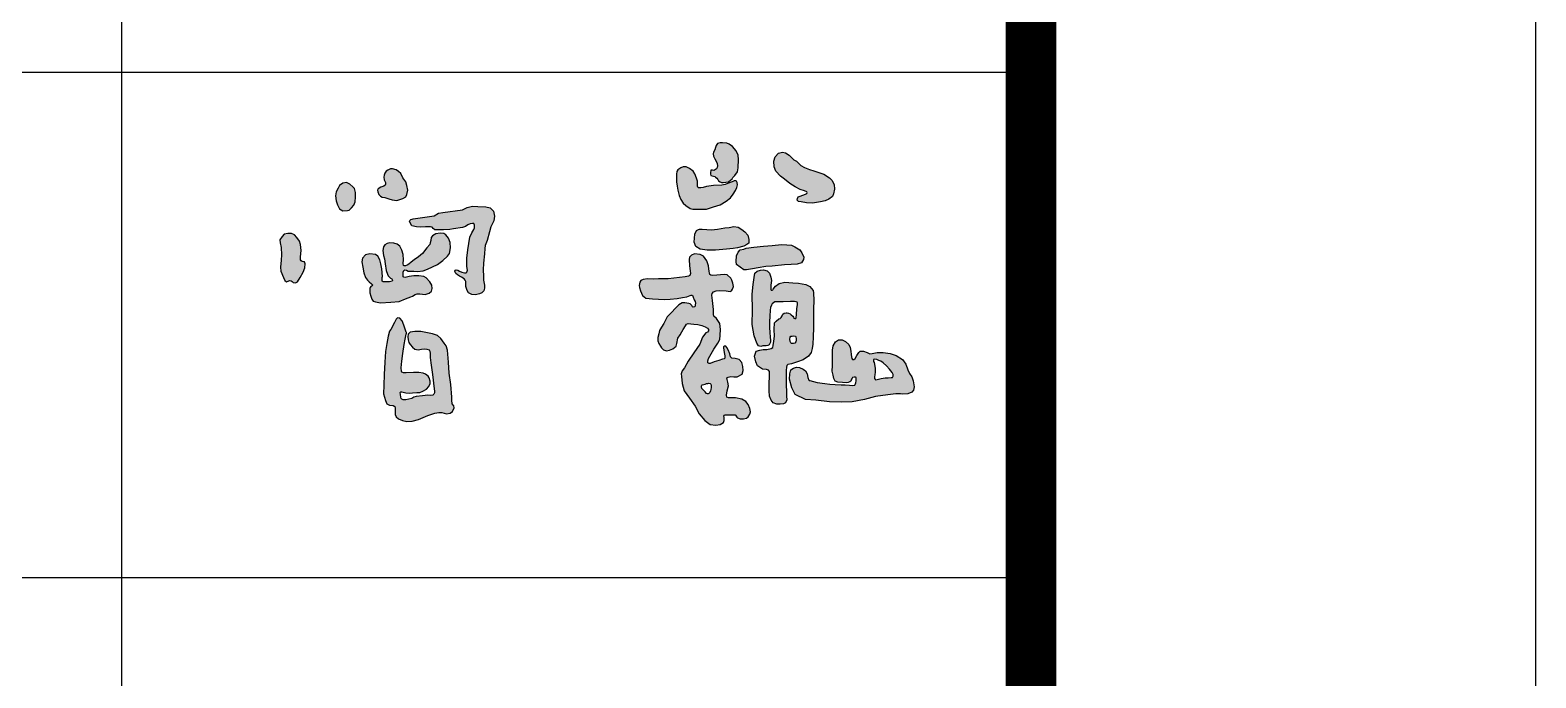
# Model space of a CAD drawing. Extents: x -409572 to -157272, y 600795 to 878326.
# Drawn here: x -338254 to -335272, y 855391 to 856673 of the extents above; entities that cross this region are included whole.
import ezdxf

# ---------------------------------------------------------------- set-up
doc = ezdxf.new("R2010")
doc.units = 0
doc.header["$LTSCALE"] = 1000
doc.header["$MEASUREMENT"] = 0
doc.layers.get('0').update_dxf_attribs({"linetype": 'CONTINUOUS'})
doc.layers.add('PUB_TITLE', color=4, linetype='CONTINUOUS')
doc.layers.add('TWT_TITLE', color=7, linetype='CONTINUOUS')

msp = doc.modelspace()

# ---------------------------------------------------------------- hatches: boundary and pattern name
h = msp.add_hatch(color=7)
h.paths.add_polyline_path([(-336666.3, 856376), (-336671, 856380.6), (-336682.3, 856388), (-336692.2, 856391.1), (-336702.2, 856394.5), (-336710.4, 856397.1), (-336720.6, 856401.2), (-336727.4, 856405), (-336736.3, 856413.5), (-336741.3, 856416), (-336745, 856419.7), (-336751, 856425.4), (-336757.9, 856430), (-336763.9, 856431.5), (-336771.6, 856429.1), (-336778.3, 856422.1), (-336781, 856413.7), (-336780.5, 856402.3), (-336777.1, 856393.4), (-336767.8, 856383.7), (-336760.2, 856378), (-336749.4, 856369.2), (-336739, 856362.7), (-336729.2, 856357.2), (-336720.1, 856354.5), (-336715.8, 856353), (-336715.3, 856351.6), (-336715.7, 856349.5), (-336718.2, 856347.9), (-336723.9, 856346.1), (-336729.1, 856344.2), (-336732.7, 856342.9), (-336734.6, 856339.8), (-336734.7, 856336.3), (-336732.4, 856333.8), (-336726.9, 856333), (-336716.2, 856331.3), (-336704.6, 856330.4), (-336689, 856332.8), (-336679.2, 856335.2), (-336672.1, 856338.2), (-336665.2, 856343.7), (-336662.8, 856349), (-336661.2, 856358.2), (-336661.9, 856367.3)])
h.paths.add_polyline_path([(-336862, 856348), (-336856.9, 856355.6), (-336854.1, 856361.5), (-336853.4, 856366.4), (-336853.6, 856371.5), (-336854.8, 856373.6), (-336856.6, 856374.6), (-336859.7, 856374.7), (-336863.6, 856372.9), (-336870.6, 856369.7), (-336877.7, 856367.5), (-336884.3, 856366), (-336900.8, 856365.5), (-336914.8, 856363.3), (-336921.4, 856361.2), (-336925.4, 856360.6), (-336930.6, 856360.4), (-336931.7, 856361.9), (-336932, 856364.1), (-336932.1, 856366.2), (-336932, 856373.6), (-336934.2, 856379.7), (-336937.8, 856388.3), (-336941.1, 856393.9), (-336948.4, 856398.9), (-336954.9, 856402.2), (-336960.9, 856402.2), (-336965.2, 856400.5), (-336971.2, 856396.6), (-336973.4, 856392.9), (-336973.8, 856387.5), (-336973.6, 856372.5), (-336972.6, 856364.2), (-336971.2, 856355.8), (-336968.8, 856345.5), (-336965.5, 856337.5), (-336960.9, 856330.1), (-336955.4, 856325.9), (-336946.7, 856319.9), (-336941.6, 856318.6), (-336931.6, 856318.6), (-336924.5, 856318.2), (-336914.3, 856318.7), (-336900.5, 856322.8), (-336887.3, 856327.2), (-336875.5, 856334.4), (-336866.7, 856340.8)])
h.paths.add_polyline_path([(-336851.8, 856400.1), (-336851.3, 856416.7), (-336852.1, 856425.4), (-336855.9, 856434), (-336863.1, 856442.7), (-336869.8, 856446.9), (-336874.2, 856448.8), (-336882.7, 856450), (-336887.7, 856449.8), (-336892.7, 856448.2), (-336895.3, 856444.8), (-336896.6, 856440.3), (-336898.2, 856436), (-336900.6, 856431.5), (-336901.3, 856427.9), (-336900.5, 856423.3), (-336898.1, 856418), (-336895.2, 856413.5), (-336893.2, 856409.1), (-336892.8, 856404.4), (-336893.6, 856400.7), (-336894.8, 856398.3), (-336898.4, 856395.4), (-336900.1, 856395.3), (-336902.9, 856395.8), (-336905.9, 856395.6), (-336906.2, 856394.1), (-336906.8, 856391.5), (-336906.6, 856387.7), (-336905.6, 856385.3), (-336903.2, 856384.5), (-336900.5, 856383.7), (-336898.3, 856383.1), (-336896.5, 856381.8), (-336894.3, 856379.8), (-336892.1, 856377.1), (-336890.5, 856374.8), (-336887.2, 856372.7), (-336884.6, 856371.2), (-336881.3, 856371.2), (-336876, 856371.6), (-336870.7, 856372.7), (-336866.9, 856375.7), (-336863.9, 856378.7), (-336862.4, 856381.1), (-336858.2, 856384.8), (-336853.3, 856392.6)])
h.paths.add_polyline_path([(-336725.4, 856232.4), (-336729.7, 856237.8), (-336739.5, 856243.8), (-336746, 856247.1), (-336755.5, 856248.2), (-336766.1, 856248.7), (-336784.3, 856246.8), (-336801.3, 856245), (-336820.6, 856243.6), (-336835.8, 856241), (-336840.7, 856239.6), (-336847.7, 856238), (-336851.7, 856233.4), (-336854.9, 856225.9), (-336856, 856214.9), (-336855, 856209.2), (-336847.7, 856203.4), (-336840.3, 856198.7), (-336835, 856198.3), (-336823.3, 856200.4), (-336812, 856202.3), (-336797.2, 856204.9), (-336784.4, 856206), (-336760.2, 856208.3), (-336746.5, 856209.2), (-336734.9, 856209.9), (-336726.5, 856212.6), (-336722.3, 856218.8), (-336721.9, 856223.7)])
h.paths.add_polyline_path([(-336832.6, 856266.9), (-336838.6, 856273.9), (-336844.7, 856278), (-336852, 856282.9), (-336860.2, 856284), (-336869.3, 856282.1), (-336878, 856281.4), (-336893, 856278.8), (-336904.3, 856277.5), (-336923, 856278.9), (-336928.6, 856278.8), (-336930.4, 856278.3), (-336934.3, 856276.5), (-336937.6, 856269.3), (-336938.4, 856260.8), (-336939.2, 856253), (-336935.6, 856244.5), (-336926.8, 856239.1), (-336913.4, 856237.1), (-336896.6, 856237.3), (-336874.9, 856239.1), (-336861.5, 856240.9), (-336853.3, 856241.7), (-336840.4, 856245.3), (-336834.9, 856248.4), (-336830.6, 856251.5), (-336830.8, 856258.2)])
h.paths.add_polyline_path([(-336903.4, 856151.3), (-336900.5, 856154.8), (-336895.4, 856156.7), (-336888.5, 856157.3), (-336875.7, 856156.7), (-336867.9, 856155.4), (-336865.3, 856157.2), (-336862.9, 856160.4), (-336861.3, 856165.4), (-336862.1, 856171.9), (-336864, 856177.9), (-336866.6, 856181.8), (-336873.8, 856188.7), (-336878.2, 856189.3), (-336886.7, 856188.6), (-336893.9, 856188.1), (-336902.8, 856187.3), (-336905.8, 856187.7), (-336908.2, 856189.5), (-336908.7, 856192.5), (-336908.9, 856195), (-336910.8, 856206.2), (-336914, 856216.5), (-336920.4, 856225.2), (-336927.3, 856229.1), (-336938.1, 856230), (-336944, 856227.5), (-336947.9, 856223.4), (-336948.9, 856218.6), (-336948.2, 856206.2), (-336946.6, 856196.4), (-336946.4, 856191.2), (-336947.5, 856187.5), (-336950.2, 856185.7), (-336957, 856184.7), (-336968.1, 856183.3), (-336990.3, 856180.8), (-337009.7, 856180.4), (-337019.2, 856180.1), (-337031.6, 856180.4), (-337039.6, 856179.2), (-337044.4, 856177.1), (-337046.2, 856173.7), (-337047.8, 856167.7), (-337047.3, 856163.2), (-337045.2, 856156.6), (-337041, 856147.9), (-337034.9, 856142.6), (-337021.7, 856140.8), (-336997.7, 856139.8), (-336986.7, 856140.2), (-336972.9, 856141.4), (-336961.7, 856143.9), (-336953.7, 856144.9), (-336947, 856147.6), (-336944.9, 856148.5), (-336943.3, 856148.5), (-336941.6, 856147.2), (-336940.7, 856144.1), (-336938.8, 856139.1), (-336937, 856136), (-336936.3, 856132.7), (-336936.6, 856129.4), (-336936.9, 856126.5), (-336938.1, 856125.1), (-336940.8, 856124.6), (-336942, 856125.2), (-336943.7, 856127.6), (-336946.6, 856130.9), (-336949.8, 856132.1), (-336957.4, 856132.8), (-336962.6, 856133.2), (-336969.3, 856129.2), (-336976.4, 856121.6), (-336983, 856114.4), (-336992.6, 856105.1), (-336999.2, 856092), (-337003.9, 856085.3), (-337007.4, 856078.3), (-337009.2, 856071.8), (-337010.9, 856064.6), (-337010.6, 856058.2), (-337009.2, 856052.4), (-337005.9, 856047.2), (-337003.5, 856044.2), (-336999.4, 856040.4), (-336993.6, 856038.3), (-336987.8, 856039.4), (-336981.3, 856042.2), (-336974.7, 856047.1), (-336973.5, 856052.4), (-336971.5, 856063.2), (-336966.8, 856069.5), (-336963.1, 856075.5), (-336960.7, 856080.6), (-336956.4, 856087.6), (-336954.2, 856090.8), (-336950.7, 856092), (-336945.3, 856091.6), (-336939.6, 856090.7), (-336931.4, 856090.3), (-336923.8, 856088.5), (-336917.2, 856085.9), (-336912.2, 856083.1), (-336910.4, 856080.5), (-336910.2, 856077.5), (-336912.3, 856075), (-336916.1, 856073.7), (-336922.4, 856065.1), (-336927.9, 856051.1), (-336939.7, 856034.3), (-336950.8, 856017.4), (-336957.9, 856004.7), (-336962.6, 855998.3), (-336964.6, 855992.9), (-336964.1, 855987.1), (-336962.8, 855973.7), (-336958.7, 855959), (-336948.4, 855944.4), (-336937, 855928.5), (-336929.2, 855913.2), (-336917.9, 855900.4), (-336906.9, 855892.3), (-336896.1, 855890.8), (-336887.2, 855892.6), (-336880.5, 855896.5), (-336879.6, 855900.5), (-336879.6, 855906.2), (-336880, 855908.6), (-336879, 855910.8), (-336877.2, 855911.2), (-336874.2, 855911.4), (-336867.9, 855911.8), (-336863, 855911.8), (-336857.9, 855911.4), (-336856.8, 855910.6), (-336856, 855908.9), (-336854.5, 855906.6), (-336852.8, 855905.3), (-336848, 855903.8), (-336840.9, 855903.8), (-336835.4, 855904.8), (-336832.2, 855907.4), (-336828.9, 855912.7), (-336827.6, 855917.6), (-336828.8, 855924.3), (-336831.8, 855932.1), (-336836.3, 855938), (-336844.7, 855942.7), (-336857.3, 855945.1), (-336871, 855945.3), (-336874, 855946.7), (-336874.9, 855950.1), (-336873.5, 855959.2), (-336870.9, 855968.8), (-336872.3, 855976.4), (-336873.7, 855981.7), (-336874, 855984.9), (-336871.9, 855986.3), (-336866.6, 855987.1), (-336860.3, 855986.8), (-336853.9, 855986.7), (-336843.8, 855991.8), (-336842, 855999.3), (-336842.3, 856006.9), (-336844.6, 856015.2), (-336849.8, 856020.9), (-336857.6, 856023), (-336864.6, 856023.7), (-336866.7, 856026), (-336868.2, 856032.4), (-336871.7, 856039.9), (-336873.9, 856045), (-336875.9, 856047.5), (-336879, 856047.5), (-336880.6, 856046.3), (-336880.8, 856044.2), (-336879.3, 856034.6), (-336878.1, 856028.3), (-336878.1, 856023.9), (-336879.6, 856022), (-336882.7, 856021.4), (-336890.2, 856019.1), (-336899.5, 856016.3), (-336907, 856013.2), (-336909.4, 856012.9), (-336911.6, 856014.1), (-336912, 856018.3), (-336910.4, 856023), (-336900.1, 856041.4), (-336892, 856053.1), (-336887.8, 856060.7), (-336887.1, 856069), (-336886.9, 856080.5), (-336888.2, 856092.4), (-336894.8, 856102.4), (-336900.2, 856106.6), (-336900.9, 856109.1), (-336900.6, 856120), (-336902.6, 856137.7), (-336903.7, 856148.1)])
h.paths.add_polyline_path([(-336916.8, 855957), (-336914.3, 855953.8), (-336912.5, 855952.9), (-336911, 855952.9), (-336909.7, 855953.6), (-336907.8, 855955.6), (-336906.6, 855958.8), (-336906, 855961.9), (-336905.4, 855965.6), (-336905.5, 855969.3), (-336906, 855972), (-336907.3, 855973.3), (-336909.9, 855973.9), (-336912.1, 855973.7), (-336914.4, 855973.2), (-336916.9, 855972.2), (-336922.1, 855970.8), (-336922.8, 855970.6), (-336923.6, 855970.3), (-336924.2, 855969.2), (-336924.5, 855967.1), (-336923.5, 855963.5), (-336921.9, 855961.9)], flags=16)
h.paths.add_polyline_path([(-336702.9, 856103.1), (-336702.7, 856121.3), (-336701.9, 856137.6), (-336702.7, 856153), (-336703.5, 856157.5), (-336710.1, 856165.2), (-336717.5, 856169.4), (-336732.3, 856172.2), (-336743.4, 856172.8), (-336759.6, 856173.7), (-336770.4, 856171.6), (-336777.8, 856166.4), (-336782.6, 856160.1), (-336783.3, 856158.8), (-336784.3, 856158.5), (-336786.4, 856158.4), (-336787.3, 856159.5), (-336787.3, 856162.4), (-336786.8, 856168), (-336785.7, 856177.6), (-336787.2, 856183.9), (-336789.9, 856192.1), (-336794.3, 856196.6), (-336801.4, 856198.2), (-336807.7, 856198.1), (-336814, 856196.1), (-336819, 856191.6), (-336820.4, 856183.5), (-336822.1, 856169.5), (-336823.9, 856150.3), (-336823.5, 856119), (-336823.8, 856090.5), (-336820, 856067.9), (-336815.1, 856053.5), (-336811.6, 856048.2), (-336807.1, 856047), (-336802.6, 856048), (-336796.4, 856048.1), (-336793.3, 856048.7), (-336790.3, 856050), (-336789.2, 856052.8), (-336788, 856055.2), (-336788, 856059.2), (-336788.3, 856065.2), (-336789.1, 856074.5), (-336790, 856084.6), (-336789.5, 856095.8), (-336788.9, 856106.9), (-336788.1, 856118.4), (-336787.8, 856123.9), (-336785.8, 856128.8), (-336784.5, 856131), (-336781.7, 856133.4), (-336779.1, 856134.8), (-336774.1, 856135.3), (-336762.7, 856135.3), (-336748.2, 856135.6), (-336740.4, 856135.7), (-336737, 856135.1), (-336735.2, 856134.4), (-336734.5, 856133.3), (-336734.6, 856129), (-336735.3, 856122.2), (-336736.2, 856109.6), (-336736.9, 856104), (-336737.5, 856102), (-336739.6, 856101.9), (-336741.4, 856102.6), (-336742.5, 856104.6), (-336743.8, 856106.8), (-336746.5, 856109.3), (-336748.8, 856111.2), (-336751.9, 856113), (-336754.8, 856113.4), (-336756.7, 856113.3), (-336760.7, 856112.6), (-336763.1, 856111), (-336764.4, 856107.6), (-336766.6, 856103.9), (-336768.6, 856102.3), (-336771.3, 856101.4), (-336776.5, 856097), (-336780.1, 856093.4), (-336780.3, 856080.6), (-336780.1, 856067.3), (-336781.3, 856057.2), (-336782.3, 856048.4), (-336783.1, 856044.6), (-336786.6, 856042.8), (-336794.8, 856041), (-336802.3, 856040.5), (-336808.6, 856039.5), (-336815.9, 856037.3), (-336819.7, 856027.8), (-336817.1, 856016.1), (-336813.2, 856008.5), (-336803.4, 856001.7), (-336795.4, 856001.1), (-336791.9, 855999.9), (-336789.8, 855997.1), (-336789.7, 855993.1), (-336789.6, 855987), (-336790.3, 855973.9), (-336790.5, 855958.7), (-336789.9, 855948.6), (-336786.4, 855940.2), (-336782.3, 855935.4), (-336774.9, 855932.9), (-336768.3, 855932.6), (-336762, 855933), (-336757.8, 855935.5), (-336755.7, 855941.3), (-336756.2, 855948.2), (-336756.2, 855959.1), (-336756.4, 855969.1), (-336756.5, 855989.6), (-336756.5, 855999), (-336756.1, 856006), (-336755.5, 856009.3), (-336753.4, 856011.1), (-336746.4, 856012.7), (-336734.4, 856016.3), (-336722.9, 856020), (-336712.5, 856027.7), (-336707, 856034.9), (-336705, 856042.5), (-336703.7, 856051.6), (-336703.5, 856066), (-336702.9, 856083.7)])
h.paths.add_polyline_path([(-336738.5, 856066.9), (-336737.4, 856065.2), (-336737.1, 856062.3), (-336737.1, 856059.1), (-336737.9, 856056), (-336739.4, 856053.4), (-336742.3, 856052.6), (-336746, 856052.6), (-336747.8, 856054.1), (-336748.7, 856056.7), (-336749.3, 856061.3), (-336748.6, 856065.2), (-336747.4, 856067.1), (-336744.9, 856067.2), (-336742.2, 856067.6)], flags=16)
h.paths.add_polyline_path([(-336519.7, 856011.6), (-336526.5, 856020.7), (-336539.1, 856029), (-336550.8, 856033), (-336564.9, 856034.7), (-336576.8, 856034.8), (-336586.6, 856032.6), (-336591.1, 856032.4), (-336596.3, 856034.9), (-336603.6, 856037.6), (-336610, 856037.5), (-336613.1, 856035.1), (-336616.7, 856029.1), (-336619.9, 856023.1), (-336622.7, 856020.9), (-336625.4, 856021), (-336626.8, 856023.1), (-336627.5, 856026.3), (-336627.8, 856031.1), (-336628.4, 856037.2), (-336629.7, 856044.6), (-336632.6, 856051), (-336639.2, 856056.9), (-336645.6, 856059.7), (-336653.4, 856060), (-336659.1, 856056), (-336663.6, 856048.3), (-336664.9, 856039.6), (-336664.9, 856026.1), (-336664.7, 856009.4), (-336665.5, 855998), (-336663.9, 855989.7), (-336662, 855983.6), (-336660, 855978.1), (-336654.1, 855975.9), (-336645.4, 855975.2), (-336637.9, 855975.1), (-336633.9, 855975.4), (-336630.5, 855976.9), (-336628.7, 855978.3), (-336627.3, 855982.1), (-336626.3, 855984.2), (-336625.1, 855985.1), (-336622.3, 855986), (-336619.5, 855985.8), (-336618, 855985.1), (-336617.8, 855981.7), (-336618, 855978.8), (-336619, 855974.7), (-336620, 855971.7), (-336620.9, 855970.3), (-336624.9, 855969.7), (-336631.5, 855970.2), (-336639.6, 855971.1), (-336647.9, 855970.6), (-336659.8, 855971.6), (-336670.4, 855972.1), (-336680.4, 855973.2), (-336695, 855975.5), (-336710.1, 855979.2), (-336710.9, 855979.3), (-336712, 855980), (-336713.5, 855985.4), (-336715.1, 855992.7), (-336718.2, 855998.8), (-336722.9, 856001.9), (-336730.1, 856004.9), (-336736.1, 856006.1), (-336742.1, 856004.1), (-336747.2, 856000.4), (-336749.4, 855992.5), (-336750.3, 855982.1), (-336745.8, 855965.1), (-336738.9, 855951.4), (-336718.7, 855942), (-336697.8, 855940.3), (-336671.1, 855937.1), (-336647.9, 855936.4), (-336625.8, 855937.1), (-336601.3, 855941.6), (-336579.5, 855947.5), (-336555.2, 855950.8), (-336539.3, 855952.8), (-336530.1, 855953.2), (-336525.9, 855952.4), (-336515.7, 855953.1), (-336507.9, 855956.2), (-336504.3, 855960.4), (-336503.2, 855967.1), (-336505, 855978.7), (-336507.7, 855986.5), (-336512.3, 855993.4), (-336515.5, 856000.5)])
h.paths.add_polyline_path([(-336583.8, 856016.8), (-336583.9, 856019.5), (-336583.5, 856021), (-336581.4, 856021.4), (-336577.3, 856020.7), (-336573.2, 856019.2), (-336569.4, 856017.4), (-336564.9, 856014.3), (-336558.2, 856008.5), (-336552.1, 856001.8), (-336546.9, 855995.2), (-336544.8, 855991), (-336544.6, 855987.7), (-336546, 855985.6), (-336548.5, 855985.1), (-336554.4, 855985), (-336560.4, 855984.5), (-336568.4, 855983.6), (-336576.2, 855981.4), (-336579.5, 855980.7), (-336582, 855983.5), (-336581.9, 855985.9), (-336581.1, 855991.3), (-336580.7, 855995.1), (-336580.4, 856002.9), (-336581.1, 856007.7), (-336582.7, 856014.9)], flags=16)
h = msp.add_hatch(color=7)
h.paths.add_polyline_path([(-337433.9, 856053.6), (-337440.8, 856062.6), (-337447.5, 856068.2), (-337456.8, 856072), (-337466.8, 856073.7), (-337480.2, 856076.1), (-337491.9, 856076.3), (-337501.6, 856075), (-337505.5, 856071), (-337506.1, 856065.7), (-337505.5, 856059.6), (-337503.7, 856054.7), (-337501, 856050.5), (-337496.9, 856045.3), (-337492.2, 856041.5), (-337485.3, 856040.2), (-337478.9, 856041.2), (-337472.1, 856041.9), (-337468.4, 856041.6), (-337463.9, 856039.9), (-337462.3, 856037.2), (-337461.5, 856032.7), (-337461.9, 856025), (-337460.4, 856014.6), (-337458, 855996.2), (-337456.2, 855985.7), (-337454.2, 855968.5), (-337453.2, 855958.1), (-337453.4, 855955), (-337454.5, 855952.1), (-337456.7, 855950.7), (-337460.7, 855950), (-337466.6, 855950.3), (-337476.6, 855948.9), (-337489.3, 855947.9), (-337493.9, 855946.2), (-337498, 855944.1), (-337503.8, 855942.8), (-337509.8, 855941.4), (-337515.4, 855941.3), (-337517.9, 855942.6), (-337519.1, 855943.9), (-337520.1, 855946.5), (-337520.7, 855951.8), (-337520.8, 855955.6), (-337520, 855957), (-337518.1, 855957.3), (-337515, 855956.2), (-337510, 855954.8), (-337503.1, 855954.4), (-337496.6, 855954.9), (-337488.1, 855955.5), (-337482.2, 855956), (-337476.3, 855958), (-337468.7, 855962.3), (-337464.1, 855967.3), (-337461.7, 855973.7), (-337461.8, 855978.3), (-337463.6, 855984.8), (-337465.9, 855988), (-337470.7, 855991.9), (-337475.3, 855993.8), (-337484.3, 855995.1), (-337494.5, 855995.5), (-337509.2, 855994.5), (-337514.5, 855994.8), (-337517.5, 855995.9), (-337518.5, 855998.2), (-337519.1, 856004.8), (-337517.5, 856017.6), (-337515.6, 856032.6), (-337513.5, 856050.6), (-337511.4, 856061.4), (-337509.8, 856067.8), (-337509.1, 856071.1), (-337508.7, 856073), (-337508.9, 856074.1), (-337509.1, 856075), (-337513.8, 856089), (-337517.1, 856097.8), (-337521.5, 856102.6), (-337526.1, 856103.3), (-337528.9, 856101.1), (-337532.4, 856094.3), (-337539.9, 856080.6), (-337542, 856076.8), (-337544.8, 856067.1), (-337547.3, 856052.4), (-337550.2, 856036.5), (-337551.3, 856015.4), (-337552.8, 855991), (-337553.7, 855970.5), (-337554.1, 855952.9), (-337550.5, 855939.8), (-337547.5, 855933.4), (-337542.5, 855930.4), (-337535.3, 855929.7), (-337531.4, 855928), (-337530.8, 855924.4), (-337531, 855919.5), (-337531, 855911.9), (-337529, 855907.2), (-337524.1, 855903.3), (-337516.8, 855900.2), (-337508, 855898.3), (-337497.1, 855898.9), (-337484.9, 855902.5), (-337466.3, 855909.9), (-337452.2, 855914.7), (-337444.3, 855916.4), (-337438.6, 855915.8), (-337429.7, 855913.3), (-337421.9, 855914.8), (-337417.2, 855918), (-337413.9, 855925.1), (-337414.9, 855929.5), (-337418, 855933.1), (-337418.5, 855940.2), (-337418.5, 855946.5), (-337421.1, 855971.2), (-337424.1, 855993.9), (-337425.5, 856015.6), (-337427.7, 856039.2), (-337429.8, 856047.9)])
h.paths.add_polyline_path([(-337458.3, 856168.3), (-337462.1, 856175), (-337469.4, 856182.4), (-337474.5, 856185), (-337484.1, 856186.4), (-337493.8, 856186.6), (-337503.3, 856185.3), (-337511.3, 856183.3), (-337513.7, 856183.8), (-337515.5, 856184.6), (-337515.2, 856188.6), (-337515.1, 856194.1), (-337513.9, 856197.4), (-337511.8, 856198.4), (-337508.5, 856197.8), (-337505.5, 856196.1), (-337494.2, 856195.5), (-337486.8, 856195.4), (-337475.6, 856196.4), (-337467, 856199.8), (-337447.4, 856209), (-337436.5, 856216.6), (-337427.6, 856225.7), (-337423.4, 856230.7), (-337421.2, 856241.9), (-337422, 856252.2), (-337425.3, 856261.3), (-337430.4, 856267.4), (-337434.9, 856270.3), (-337441.8, 856271.2), (-337450.3, 856269.6), (-337457, 856265.9), (-337460, 856262.1), (-337460.7, 856256.7), (-337461.4, 856251.8), (-337462.5, 856248.3), (-337468.6, 856241.8), (-337477.2, 856230.8), (-337485, 856224.2), (-337493.5, 856218.5), (-337499.4, 856213.7), (-337504.2, 856209.5), (-337507.4, 856207.4), (-337510.7, 856206.2), (-337513.5, 856206.2), (-337514.2, 856207.2), (-337515, 856210.7), (-337514.7, 856217.9), (-337515.2, 856228.7), (-337517.7, 856237.1), (-337521.7, 856245.4), (-337527.2, 856249.1), (-337533.5, 856251.1), (-337542.4, 856251.8), (-337546.9, 856250.4), (-337551.6, 856247.7), (-337554.1, 856244), (-337555.6, 856236.7), (-337554.2, 856227.1), (-337552.1, 856220.1), (-337551, 856210.2), (-337549, 856197.4), (-337546, 856189.6), (-337544.9, 856186.7), (-337542.8, 856184.4), (-337540, 856182.2), (-337537.5, 856180.5), (-337536.3, 856177.7), (-337537.2, 856176.2), (-337539.9, 856175.3), (-337542.1, 856175), (-337545.9, 856174.8), (-337551.3, 856174.6), (-337554.9, 856174.7), (-337556.9, 856175.7), (-337557.1, 856178.5), (-337556.6, 856183.1), (-337556.1, 856185.2), (-337557.2, 856200.6), (-337559.4, 856210.5), (-337561.7, 856218), (-337565.5, 856225.4), (-337570.3, 856228.7), (-337581.2, 856230.1), (-337589.9, 856227.9), (-337595.9, 856221.6), (-337596.8, 856214.2), (-337595.1, 856203.8), (-337593, 856192.6), (-337590.1, 856183.1), (-337586.1, 856178.2), (-337582.2, 856175), (-337577.9, 856171), (-337576.1, 856168.9), (-337576.9, 856166.7), (-337579.3, 856165.2), (-337580.5, 856163.8), (-337580.9, 856161.2), (-337581.4, 856157.3), (-337581.3, 856152.9), (-337579, 856146.6), (-337577.1, 856140.5), (-337574.4, 856136.3), (-337569.7, 856134.8), (-337560.3, 856133), (-337539.7, 856134.6), (-337523.4, 856135.8), (-337510.3, 856141), (-337500.2, 856144.9), (-337496.7, 856146.6), (-337491.6, 856149.8), (-337487.2, 856151.2), (-337482.2, 856150.7), (-337471.3, 856149.6), (-337463.9, 856152.2), (-337459, 856156), (-337457.9, 856161.4)])
h.paths.add_polyline_path([(-337334.1, 856304.8), (-337336.2, 856314.7), (-337342.9, 856321.2), (-337351.8, 856323), (-337367.4, 856323.9), (-337378.2, 856324.1), (-337388.3, 856321.8), (-337398, 856317.5), (-337436.5, 856311.7), (-337445.2, 856310.6), (-337453.7, 856305.3), (-337495.1, 856299.5), (-337497.1, 856298.9), (-337499.8, 856298.2), (-337502, 856296.3), (-337502.7, 856294.6), (-337500.9, 856290.4), (-337498, 856285.5), (-337488.9, 856283.6), (-337480.1, 856282.9), (-337470.8, 856283.2), (-337465.5, 856283.4), (-337460.9, 856283.8), (-337457.9, 856282.6), (-337455.6, 856280), (-337452.4, 856277.8), (-337444.6, 856277.4), (-337435.3, 856277.4), (-337423, 856278.2), (-337415.4, 856279.3), (-337397.4, 856282), (-337391.8, 856283.9), (-337387.1, 856287.2), (-337382.4, 856289.7), (-337378.1, 856290.3), (-337375.5, 856289.9), (-337374, 856286.7), (-337373.7, 856281.4), (-337375.1, 856278.1), (-337379.1, 856271.5), (-337382.9, 856263.4), (-337386.8, 856237.8), (-337389.1, 856221.5), (-337389, 856204.9), (-337388.1, 856197.5), (-337389.4, 856193.5), (-337390.6, 856192.5), (-337393.9, 856192.3), (-337398.9, 856193.8), (-337403.3, 856195.9), (-337406.9, 856197.5), (-337410.3, 856198.4), (-337412.4, 856197.9), (-337412.9, 856196.1), (-337412.5, 856193.8), (-337410.9, 856191.5), (-337407.7, 856188.5), (-337403.7, 856186), (-337399.7, 856184.1), (-337394.3, 856180.7), (-337392.6, 856178.2), (-337391.1, 856175.1), (-337390.8, 856165.4), (-337388.4, 856157.8), (-337385.5, 856152.8), (-337379.5, 856149.9), (-337372.1, 856149.1), (-337364.3, 856150.7), (-337359.3, 856153), (-337355.3, 856156.7), (-337354.3, 856162.2), (-337354.3, 856168.4), (-337355.9, 856177.8), (-337356.3, 856185.8), (-337356.8, 856198.3), (-337355.9, 856211.3), (-337354, 856230.3), (-337353.5, 856240.5), (-337352.7, 856246.9), (-337349, 856256.8), (-337344.3, 856273.8), (-337341.9, 856283.3), (-337335.7, 856295.7)])
h.paths.add_polyline_path([(-337506, 856355.8), (-337507.6, 856365.2), (-337510.2, 856372.3), (-337515.6, 856380.3), (-337520, 856388.8), (-337524.2, 856392.9), (-337528.8, 856396.1), (-337536.4, 856398.3), (-337540.3, 856398.3), (-337545.7, 856395.9), (-337548.7, 856393.4), (-337551.3, 856389.7), (-337553.1, 856385.8), (-337553.5, 856382), (-337552.8, 856376.4), (-337550.5, 856371.2), (-337550.1, 856368.1), (-337551, 856365.7), (-337553.6, 856363.9), (-337555.2, 856363.2), (-337559.3, 856361.7), (-337564.4, 856358.8), (-337566, 856356.2), (-337565.1, 856352.8), (-337563.3, 856347.2), (-337560, 856344.1), (-337556.5, 856342.5), (-337551.8, 856341.4), (-337543.8, 856338.9), (-337536.9, 856337.2), (-337528, 856335.9), (-337521.6, 856337.4), (-337515.9, 856339.9), (-337510, 856343), (-337507.7, 856347.6)])
h.paths.add_polyline_path([(-337609.6, 856342.1), (-337609.3, 856351.5), (-337611.6, 856359.3), (-337615.1, 856362.5), (-337620.8, 856368), (-337627.5, 856371), (-337634.8, 856370.1), (-337641, 856365.5), (-337644, 856360), (-337647.9, 856352.9), (-337649.3, 856345.1), (-337648.1, 856334.8), (-337645.1, 856327), (-337641, 856318.9), (-337634.6, 856315.3), (-337625.4, 856315.6), (-337622.3, 856316.8), (-337619.8, 856319.2), (-337617.6, 856321.1), (-337613.2, 856326.3), (-337610.2, 856332.9)])
h.paths.add_polyline_path([(-337717.4, 856216.2), (-337718.5, 856217.9), (-337718.5, 856222.2), (-337718.3, 856224.3), (-337717.2, 856236.8), (-337718.3, 856248.4), (-337720.7, 856255), (-337726, 856262.3), (-337730.3, 856267.6), (-337736, 856270.2), (-337743.4, 856270.2), (-337750.9, 856268.8), (-337755, 856264.7), (-337759.1, 856258), (-337758.9, 856251.7), (-337756.6, 856242.5), (-337756.3, 856228.2), (-337757.1, 856217.4), (-337758.1, 856203.7), (-337757.3, 856195.8), (-337752.4, 856183.1), (-337749.5, 856177), (-337746.3, 856174.5), (-337743.1, 856175.7), (-337741.3, 856176.6), (-337739.4, 856177.1), (-337736.9, 856176.9), (-337735.2, 856175.1), (-337732.8, 856173.1), (-337728.1, 856172.7), (-337724.5, 856174.9), (-337719.2, 856183.4), (-337713.4, 856193.7), (-337709.6, 856202.1), (-337709.2, 856210.2), (-337710.3, 856214.1), (-337712.4, 856214.5), (-337715.2, 856214.9)])

# ---------------------------------------------------------------- linework, layer by layer
for points in [[(-336858.2, 856384.8), (-336853.3, 856392.6), (-336851.8, 856400.1), (-336851.3, 856416.7), (-336852.1, 856425.4), (-336855.9, 856434), (-336863.1, 856442.7), (-336869.8, 856446.9), (-336874.2, 856448.8), (-336882.7, 856450), (-336887.7, 856449.8), (-336892.7, 856448.2), (-336895.3, 856444.8), (-336896.6, 856440.3), (-336898.2, 856436), (-336900.6, 856431.5), (-336901.3, 856427.9), (-336900.5, 856423.3), (-336898.1, 856418), (-336895.2, 856413.5), (-336893.2, 856409.1), (-336892.8, 856404.4), (-336893.6, 856400.7), (-336894.8, 856398.3), (-336898.4, 856395.4), (-336900.1, 856395.3), (-336902.9, 856395.8), (-336905.9, 856395.6), (-336906.2, 856394.1), (-336906.8, 856391.5), (-336906.6, 856387.7), (-336905.6, 856385.3), (-336903.2, 856384.5), (-336900.5, 856383.7), (-336898.3, 856383.1), (-336896.5, 856381.8), (-336894.3, 856379.8), (-336892.1, 856377.1), (-336890.5, 856374.8), (-336887.2, 856372.7), (-336884.6, 856371.2), (-336881.3, 856371.2), (-336876, 856371.6), (-336870.7, 856372.7), (-336866.9, 856375.7), (-336863.9, 856378.7), (-336862.4, 856381.1)], [(-336736.3, 856413.5), (-336727.4, 856405), (-336720.6, 856401.2), (-336710.4, 856397.1), (-336702.2, 856394.5), (-336692.2, 856391.1), (-336682.3, 856388), (-336671, 856380.6), (-336666.3, 856376), (-336661.9, 856367.3), (-336661.2, 856358.2), (-336662.8, 856349), (-336665.2, 856343.7), (-336672.1, 856338.2), (-336679.2, 856335.2), (-336689, 856332.8), (-336704.6, 856330.4), (-336716.2, 856331.3), (-336726.9, 856333), (-336732.4, 856333.8), (-336734.7, 856336.3), (-336734.6, 856339.8), (-336732.7, 856342.9), (-336729.1, 856344.2), (-336723.9, 856346.1), (-336718.2, 856347.9), (-336715.7, 856349.5), (-336715.3, 856351.6), (-336715.8, 856353), (-336720.1, 856354.5), (-336729.2, 856357.2), (-336739, 856362.7), (-336749.4, 856369.2), (-336760.2, 856378), (-336767.8, 856383.7), (-336777.1, 856393.4), (-336780.5, 856402.3), (-336781, 856413.7), (-336778.3, 856422.1), (-336771.6, 856429.1), (-336763.9, 856431.5), (-336757.9, 856430), (-336751, 856425.4), (-336745, 856419.7), (-336741.3, 856416)], [(-336932.1, 856366.2), (-336932, 856373.6), (-336934.2, 856379.7), (-336937.8, 856388.3), (-336941.1, 856393.9), (-336948.4, 856398.9), (-336954.9, 856402.2), (-336960.9, 856402.2), (-336965.2, 856400.5), (-336971.2, 856396.6), (-336973.4, 856392.9), (-336973.8, 856387.5), (-336973.6, 856372.5), (-336972.6, 856364.2), (-336971.2, 856355.8), (-336968.8, 856345.5), (-336965.5, 856337.5), (-336960.9, 856330.1), (-336955.4, 856325.9), (-336946.7, 856319.9), (-336941.6, 856318.6), (-336931.6, 856318.6), (-336924.5, 856318.2), (-336914.3, 856318.7), (-336900.5, 856322.8), (-336887.3, 856327.2), (-336875.5, 856334.4), (-336866.7, 856340.8), (-336862, 856348), (-336856.9, 856355.6), (-336854.1, 856361.5), (-336853.4, 856366.4), (-336853.6, 856371.5), (-336854.8, 856373.6), (-336856.6, 856374.6), (-336859.7, 856374.7), (-336863.6, 856372.9), (-336870.6, 856369.7), (-336877.7, 856367.5), (-336884.3, 856366), (-336900.8, 856365.5), (-336914.8, 856363.3), (-336921.4, 856361.2), (-336925.4, 856360.6), (-336930.6, 856360.4), (-336931.7, 856361.9), (-336932, 856364.1)], [(-337617.6, 856321.1), (-337613.2, 856326.3), (-337610.2, 856332.9), (-337609.6, 856342.1), (-337609.3, 856351.5), (-337611.6, 856359.3), (-337615.1, 856362.5), (-337620.8, 856368), (-337627.5, 856371), (-337634.8, 856370.1), (-337641, 856365.5), (-337644, 856360), (-337647.9, 856352.9), (-337649.3, 856345.1), (-337648.1, 856334.8), (-337645.1, 856327), (-337641, 856318.9), (-337634.6, 856315.3), (-337625.4, 856315.6), (-337622.3, 856316.8), (-337619.8, 856319.2)], [(-337495.1, 856299.5), (-337453.7, 856305.3), (-337445.2, 856310.6), (-337436.5, 856311.7), (-337398, 856317.5), (-337388.3, 856321.8), (-337378.2, 856324.1), (-337367.4, 856323.9), (-337351.8, 856323), (-337342.9, 856321.2), (-337336.2, 856314.7), (-337334.1, 856304.8), (-337335.7, 856295.7), (-337341.9, 856283.3), (-337344.3, 856273.8), (-337349, 856256.8), (-337352.7, 856246.9), (-337353.5, 856240.5), (-337354, 856230.3), (-337355.9, 856211.3), (-337356.8, 856198.3), (-337356.3, 856185.8), (-337355.9, 856177.8), (-337354.3, 856168.4), (-337354.3, 856162.2), (-337355.3, 856156.7), (-337359.3, 856153), (-337364.3, 856150.7), (-337372.1, 856149.1), (-337379.5, 856149.9), (-337385.5, 856152.8), (-337388.4, 856157.8), (-337390.8, 856165.4), (-337391.1, 856175.1), (-337392.6, 856178.2), (-337394.3, 856180.7), (-337399.7, 856184.1), (-337403.7, 856186), (-337407.7, 856188.5), (-337410.9, 856191.5), (-337412.5, 856193.8), (-337412.9, 856196.1), (-337412.4, 856197.9), (-337410.3, 856198.4), (-337406.9, 856197.5), (-337403.3, 856195.9), (-337398.9, 856193.8), (-337393.9, 856192.3), (-337390.6, 856192.5), (-337389.4, 856193.5), (-337388.1, 856197.5), (-337389, 856204.9), (-337389.1, 856221.5), (-337386.8, 856237.8), (-337382.9, 856263.4), (-337379.1, 856271.5), (-337375.1, 856278.1), (-337373.7, 856281.4), (-337374, 856286.7), (-337375.5, 856289.9), (-337378.1, 856290.3), (-337382.4, 856289.7), (-337387.1, 856287.2), (-337391.8, 856283.9), (-337397.4, 856282), (-337415.4, 856279.3), (-337423, 856278.2), (-337435.3, 856277.4), (-337444.6, 856277.4), (-337452.4, 856277.8), (-337455.6, 856280), (-337457.9, 856282.6), (-337460.9, 856283.8), (-337465.5, 856283.4), (-337470.8, 856283.2), (-337480.1, 856282.9), (-337488.9, 856283.6), (-337498, 856285.5), (-337500.9, 856290.4), (-337502.7, 856294.6), (-337502, 856296.3), (-337499.8, 856298.2), (-337497.1, 856298.9)], [(-337718.3, 856224.3), (-337717.2, 856236.8), (-337718.3, 856248.4), (-337720.7, 856255), (-337726, 856262.3), (-337730.3, 856267.6), (-337736, 856270.2), (-337743.4, 856270.2), (-337750.9, 856268.8), (-337755, 856264.7), (-337759.1, 856258), (-337758.9, 856251.7), (-337756.6, 856242.5), (-337756.3, 856228.2), (-337757.1, 856217.4), (-337758.1, 856203.7), (-337757.3, 856195.8), (-337752.4, 856183.1), (-337749.5, 856177), (-337746.3, 856174.5), (-337743.1, 856175.7), (-337741.3, 856176.6), (-337739.4, 856177.1), (-337736.9, 856176.9), (-337735.2, 856175.1), (-337732.8, 856173.1), (-337728.1, 856172.7), (-337724.5, 856174.9), (-337719.2, 856183.4), (-337713.4, 856193.7), (-337709.6, 856202.1), (-337709.2, 856210.2), (-337710.3, 856214.1), (-337712.4, 856214.5), (-337715.2, 856214.9), (-337717.4, 856216.2), (-337718.5, 856217.9), (-337718.5, 856222.2)], [(-337556.1, 856185.2), (-337557.2, 856200.6), (-337559.4, 856210.5), (-337561.7, 856218), (-337565.5, 856225.4), (-337570.3, 856228.7), (-337581.2, 856230.1), (-337589.9, 856227.9), (-337595.9, 856221.6), (-337596.8, 856214.2), (-337595.1, 856203.8), (-337593, 856192.6), (-337590.1, 856183.1), (-337586.1, 856178.2), (-337582.2, 856175), (-337577.9, 856171), (-337576.1, 856168.9), (-337576.9, 856166.7), (-337579.3, 856165.2), (-337580.5, 856163.8), (-337580.9, 856161.2), (-337581.4, 856157.3), (-337581.3, 856152.9), (-337579, 856146.6), (-337577.1, 856140.5), (-337574.4, 856136.3), (-337569.7, 856134.8), (-337560.3, 856133), (-337539.7, 856134.6), (-337523.4, 856135.8), (-337510.3, 856141), (-337500.2, 856144.9), (-337496.7, 856146.6), (-337491.6, 856149.8), (-337487.2, 856151.2), (-337482.2, 856150.7), (-337471.3, 856149.6), (-337463.9, 856152.2), (-337459, 856156), (-337457.9, 856161.4), (-337458.3, 856168.3), (-337462.1, 856175), (-337469.4, 856182.4), (-337474.5, 856185), (-337484.1, 856186.4), (-337493.8, 856186.6), (-337503.3, 856185.3), (-337511.3, 856183.3), (-337513.7, 856183.8), (-337515.5, 856184.6), (-337515.2, 856188.6), (-337515.1, 856194.1), (-337513.9, 856197.4), (-337511.8, 856198.4), (-337508.5, 856197.8), (-337505.5, 856196.1), (-337494.2, 856195.5), (-337486.8, 856195.4), (-337475.6, 856196.4), (-337467, 856199.8), (-337447.4, 856209), (-337436.5, 856216.6), (-337427.6, 856225.7), (-337423.4, 856230.7), (-337421.2, 856241.9), (-337422, 856252.2), (-337425.3, 856261.3), (-337430.4, 856267.4), (-337434.9, 856270.3), (-337441.8, 856271.2), (-337450.3, 856269.6), (-337457, 856265.9), (-337460, 856262.1), (-337460.7, 856256.7), (-337461.4, 856251.8), (-337462.5, 856248.3), (-337468.6, 856241.8), (-337477.2, 856230.8), (-337485, 856224.2), (-337493.5, 856218.5), (-337499.4, 856213.7), (-337504.2, 856209.5), (-337507.4, 856207.4), (-337510.7, 856206.2), (-337513.5, 856206.2), (-337514.2, 856207.2), (-337515, 856210.7), (-337514.7, 856217.9), (-337515.2, 856228.7), (-337517.7, 856237.1), (-337521.7, 856245.4), (-337527.2, 856249.1), (-337533.5, 856251.1), (-337542.4, 856251.8), (-337546.9, 856250.4), (-337551.6, 856247.7), (-337554.1, 856244), (-337555.6, 856236.7), (-337554.2, 856227.1), (-337552.1, 856220.1), (-337551, 856210.2), (-337549, 856197.4), (-337546, 856189.6), (-337544.9, 856186.7), (-337542.8, 856184.4), (-337540, 856182.2), (-337537.5, 856180.5), (-337536.3, 856177.7), (-337537.2, 856176.2), (-337539.9, 856175.3), (-337542.1, 856175), (-337545.9, 856174.8), (-337551.3, 856174.6), (-337554.9, 856174.7), (-337556.9, 856175.7), (-337557.1, 856178.5), (-337556.6, 856183.1)], [(-336923, 856278.9), (-336904.3, 856277.5), (-336893, 856278.8), (-336878, 856281.4), (-336869.3, 856282.1), (-336860.2, 856284), (-336852, 856282.9), (-336844.7, 856278), (-336838.6, 856273.9), (-336832.6, 856266.9), (-336830.8, 856258.2), (-336830.6, 856251.5), (-336834.9, 856248.4), (-336840.4, 856245.3), (-336853.3, 856241.7), (-336861.5, 856240.9), (-336874.9, 856239.1), (-336896.6, 856237.3), (-336913.4, 856237.1), (-336926.8, 856239.1), (-336935.6, 856244.5), (-336939.2, 856253), (-336938.4, 856260.8), (-336937.6, 856269.3), (-336934.3, 856276.5), (-336930.4, 856278.3), (-336928.6, 856278.8)], [(-336908.9, 856195), (-336910.8, 856206.2), (-336914, 856216.5), (-336920.4, 856225.2), (-336927.3, 856229.1), (-336938.1, 856230), (-336944, 856227.5), (-336947.9, 856223.4), (-336948.9, 856218.6), (-336948.2, 856206.2), (-336946.6, 856196.4), (-336946.4, 856191.2), (-336947.5, 856187.5), (-336950.2, 856185.7), (-336957, 856184.7), (-336968.1, 856183.3), (-336990.3, 856180.8), (-337009.7, 856180.4), (-337019.2, 856180.1), (-337031.6, 856180.4), (-337039.6, 856179.2), (-337044.4, 856177.1), (-337046.2, 856173.7), (-337047.8, 856167.7), (-337047.3, 856163.2), (-337045.2, 856156.6), (-337041, 856147.9), (-337034.9, 856142.6), (-337021.7, 856140.8), (-336997.7, 856139.8), (-336986.7, 856140.2), (-336972.9, 856141.4), (-336961.7, 856143.9), (-336953.7, 856144.9), (-336947, 856147.6), (-336944.9, 856148.5), (-336943.3, 856148.5), (-336941.6, 856147.2), (-336940.7, 856144.1), (-336938.8, 856139.1), (-336937, 856136), (-336936.3, 856132.7), (-336936.6, 856129.4), (-336936.9, 856126.5), (-336938.1, 856125.1), (-336940.8, 856124.6), (-336942, 856125.2), (-336943.7, 856127.6), (-336946.6, 856130.9), (-336949.8, 856132.1), (-336957.4, 856132.8), (-336962.6, 856133.2), (-336969.3, 856129.2), (-336976.4, 856121.6), (-336983, 856114.4), (-336992.6, 856105.1), (-336999.2, 856092), (-337003.9, 856085.3), (-337007.4, 856078.3), (-337009.2, 856071.8), (-337010.9, 856064.6), (-337010.6, 856058.2), (-337009.2, 856052.4), (-337005.9, 856047.2), (-337003.5, 856044.2), (-336999.4, 856040.4), (-336993.6, 856038.3), (-336987.8, 856039.4), (-336981.3, 856042.2), (-336974.7, 856047.1), (-336973.5, 856052.4), (-336971.5, 856063.2), (-336966.8, 856069.5), (-336963.1, 856075.5), (-336960.7, 856080.6), (-336956.4, 856087.6), (-336954.2, 856090.8), (-336950.7, 856092), (-336945.3, 856091.6), (-336939.6, 856090.7), (-336931.4, 856090.3), (-336923.8, 856088.5), (-336917.2, 856085.9), (-336912.2, 856083.1), (-336910.4, 856080.5), (-336910.2, 856077.5), (-336912.3, 856075), (-336916.1, 856073.7), (-336922.4, 856065.1), (-336927.9, 856051.1), (-336939.7, 856034.3), (-336950.8, 856017.4), (-336957.9, 856004.7), (-336962.6, 855998.3), (-336964.6, 855992.9), (-336964.1, 855987.1), (-336962.8, 855973.7), (-336958.7, 855959), (-336948.4, 855944.4), (-336937, 855928.5), (-336929.2, 855913.2), (-336917.9, 855900.4), (-336906.9, 855892.3), (-336896.1, 855890.8), (-336887.2, 855892.6), (-336880.5, 855896.5), (-336879.6, 855900.5), (-336879.6, 855906.2), (-336880, 855908.6), (-336879, 855910.8), (-336877.2, 855911.2), (-336874.2, 855911.4), (-336867.9, 855911.8), (-336863, 855911.8), (-336857.9, 855911.4), (-336856.8, 855910.6), (-336856, 855908.9), (-336854.5, 855906.6), (-336852.8, 855905.3), (-336848, 855903.8), (-336840.9, 855903.8), (-336835.4, 855904.8), (-336832.2, 855907.4), (-336828.9, 855912.7), (-336827.6, 855917.6), (-336828.8, 855924.3), (-336831.8, 855932.1), (-336836.3, 855938), (-336844.7, 855942.7), (-336857.3, 855945.1), (-336871, 855945.3), (-336874, 855946.7), (-336874.9, 855950.1), (-336873.5, 855959.2), (-336870.9, 855968.8), (-336872.3, 855976.4), (-336873.7, 855981.7), (-336874, 855984.9), (-336871.9, 855986.3), (-336866.6, 855987.1), (-336860.3, 855986.8), (-336853.9, 855986.7), (-336843.8, 855991.8), (-336842, 855999.3), (-336842.3, 856006.9), (-336844.6, 856015.2), (-336849.8, 856020.9), (-336857.6, 856023), (-336864.6, 856023.7), (-336866.7, 856026), (-336868.2, 856032.4), (-336871.7, 856039.9), (-336873.9, 856045), (-336875.9, 856047.5), (-336879, 856047.5), (-336880.6, 856046.3), (-336880.8, 856044.2), (-336879.3, 856034.6), (-336878.1, 856028.3), (-336878.1, 856023.9), (-336879.6, 856022), (-336882.7, 856021.4), (-336890.2, 856019.1), (-336899.5, 856016.3), (-336907, 856013.2), (-336909.4, 856012.9), (-336911.6, 856014.1), (-336912, 856018.3), (-336910.4, 856023), (-336900.1, 856041.4), (-336892, 856053.1), (-336887.8, 856060.7), (-336887.1, 856069), (-336886.9, 856080.5), (-336888.2, 856092.4), (-336894.8, 856102.4), (-336900.2, 856106.6), (-336900.9, 856109.1), (-336900.6, 856120), (-336902.6, 856137.7), (-336903.7, 856148.1), (-336903.4, 856151.3), (-336900.5, 856154.8), (-336895.4, 856156.7), (-336888.5, 856157.3), (-336875.7, 856156.7), (-336867.9, 856155.4), (-336865.3, 856157.2), (-336862.9, 856160.4), (-336861.3, 856165.4), (-336862.1, 856171.9), (-336864, 856177.9), (-336866.6, 856181.8), (-336873.8, 856188.7), (-336878.2, 856189.3), (-336886.7, 856188.6), (-336893.9, 856188.1), (-336902.8, 856187.3), (-336905.8, 856187.7), (-336908.2, 856189.5), (-336908.7, 856192.5)], [(-336835.8, 856241), (-336820.6, 856243.6), (-336801.3, 856245), (-336784.3, 856246.8), (-336766.1, 856248.7), (-336755.5, 856248.2), (-336746, 856247.1), (-336739.5, 856243.8), (-336729.7, 856237.8), (-336725.4, 856232.4), (-336721.9, 856223.7), (-336722.3, 856218.8), (-336726.5, 856212.6), (-336734.9, 856209.9), (-336746.5, 856209.2), (-336760.2, 856208.3), (-336784.4, 856206), (-336797.2, 856204.9), (-336812, 856202.3), (-336823.3, 856200.4), (-336835, 856198.3), (-336840.3, 856198.7), (-336847.7, 856203.4), (-336855, 856209.2), (-336856, 856214.9), (-336854.9, 856225.9), (-336851.7, 856233.4), (-336847.7, 856238), (-336840.7, 856239.6)], [(-336782.6, 856160.1), (-336777.8, 856166.4), (-336770.4, 856171.6), (-336759.6, 856173.7), (-336743.4, 856172.8), (-336732.3, 856172.2), (-336717.5, 856169.4), (-336710.1, 856165.2), (-336703.5, 856157.5), (-336702.7, 856153), (-336701.9, 856137.6), (-336702.7, 856121.3), (-336702.9, 856103.1), (-336702.9, 856083.7), (-336703.5, 856066), (-336703.7, 856051.6), (-336705, 856042.5), (-336707, 856034.9), (-336712.5, 856027.7), (-336722.9, 856020), (-336734.4, 856016.3), (-336746.4, 856012.7), (-336753.4, 856011.1), (-336755.5, 856009.3), (-336756.1, 856006), (-336756.5, 855999), (-336756.5, 855989.6), (-336756.4, 855969.1), (-336756.2, 855959.1), (-336756.2, 855948.2), (-336755.7, 855941.3), (-336757.8, 855935.5), (-336762, 855933), (-336768.3, 855932.6), (-336774.9, 855932.9), (-336782.3, 855935.4), (-336786.4, 855940.2), (-336789.9, 855948.6), (-336790.5, 855958.7), (-336790.3, 855973.9), (-336789.6, 855987), (-336789.7, 855993.1), (-336789.8, 855997.1), (-336791.9, 855999.9), (-336795.4, 856001.1), (-336803.4, 856001.7), (-336813.2, 856008.5), (-336817.1, 856016.1), (-336819.7, 856027.8), (-336815.9, 856037.3), (-336808.6, 856039.5), (-336802.3, 856040.5), (-336794.8, 856041), (-336786.6, 856042.8), (-336783.1, 856044.6), (-336782.3, 856048.4), (-336781.3, 856057.2), (-336780.1, 856067.3), (-336780.3, 856080.6), (-336780.1, 856093.4), (-336776.5, 856097), (-336771.3, 856101.4), (-336768.6, 856102.3), (-336766.6, 856103.9), (-336764.4, 856107.6), (-336763.1, 856111), (-336760.7, 856112.6), (-336756.7, 856113.3), (-336754.8, 856113.4), (-336751.9, 856113), (-336748.8, 856111.2), (-336746.5, 856109.3), (-336743.8, 856106.8), (-336742.5, 856104.6), (-336741.4, 856102.6), (-336739.6, 856101.9), (-336737.5, 856102), (-336736.9, 856104), (-336736.2, 856109.6), (-336735.3, 856122.2), (-336734.6, 856129), (-336734.5, 856133.3), (-336735.2, 856134.4), (-336737, 856135.1), (-336740.4, 856135.7), (-336748.2, 856135.6), (-336762.7, 856135.3), (-336774.1, 856135.3), (-336779.1, 856134.8), (-336781.7, 856133.4), (-336784.5, 856131), (-336785.8, 856128.8), (-336787.8, 856123.9), (-336788.1, 856118.4), (-336788.9, 856106.9), (-336789.5, 856095.8), (-336790, 856084.6), (-336789.1, 856074.5), (-336788.3, 856065.2), (-336788, 856059.2), (-336788, 856055.2), (-336789.2, 856052.8), (-336790.3, 856050), (-336793.3, 856048.7), (-336796.4, 856048.1), (-336802.6, 856048), (-336807.1, 856047), (-336811.6, 856048.2), (-336815.1, 856053.5), (-336820, 856067.9), (-336823.8, 856090.5), (-336823.5, 856119), (-336823.9, 856150.3), (-336822.1, 856169.5), (-336820.4, 856183.5), (-336819, 856191.6), (-336814, 856196.1), (-336807.7, 856198.1), (-336801.4, 856198.2), (-336794.3, 856196.6), (-336789.9, 856192.1), (-336787.2, 856183.9), (-336785.7, 856177.6), (-336786.8, 856168), (-336787.3, 856162.4), (-336787.3, 856159.5), (-336786.4, 856158.4), (-336784.3, 856158.5), (-336783.3, 856158.8)], [(-337509.1, 856075), (-337513.8, 856089), (-337517.1, 856097.8), (-337521.5, 856102.6), (-337526.1, 856103.3), (-337528.9, 856101.1), (-337532.4, 856094.3), (-337539.9, 856080.6), (-337542, 856076.8), (-337544.8, 856067.1), (-337547.3, 856052.4), (-337550.2, 856036.5), (-337551.3, 856015.4), (-337552.8, 855991), (-337553.7, 855970.5), (-337554.1, 855952.9), (-337550.5, 855939.8), (-337547.5, 855933.4), (-337542.5, 855930.4), (-337535.3, 855929.7), (-337531.4, 855928), (-337530.8, 855924.4), (-337531, 855919.5), (-337531, 855911.9), (-337529, 855907.2), (-337524.1, 855903.3), (-337516.8, 855900.2), (-337508, 855898.3), (-337497.1, 855898.9), (-337484.9, 855902.5), (-337466.3, 855909.9), (-337452.2, 855914.7), (-337444.3, 855916.4), (-337438.6, 855915.8), (-337429.7, 855913.3), (-337421.9, 855914.8), (-337417.2, 855918), (-337413.9, 855925.1), (-337414.9, 855929.5), (-337418, 855933.1), (-337418.5, 855940.2), (-337418.5, 855946.5), (-337421.1, 855971.2), (-337424.1, 855993.9), (-337425.5, 856015.6), (-337427.7, 856039.2), (-337429.8, 856047.9), (-337433.9, 856053.6), (-337440.8, 856062.6), (-337447.5, 856068.2), (-337456.8, 856072), (-337466.8, 856073.7), (-337480.2, 856076.1), (-337491.9, 856076.3), (-337501.6, 856075), (-337505.5, 856071), (-337506.1, 856065.7), (-337505.5, 856059.6), (-337503.7, 856054.7), (-337501, 856050.5), (-337496.9, 856045.3), (-337492.2, 856041.5), (-337485.3, 856040.2), (-337478.9, 856041.2), (-337472.1, 856041.9), (-337468.4, 856041.6), (-337463.9, 856039.9), (-337462.3, 856037.2), (-337461.5, 856032.7), (-337461.9, 856025), (-337460.4, 856014.6), (-337458, 855996.2), (-337456.2, 855985.7), (-337454.2, 855968.5), (-337453.2, 855958.1), (-337453.4, 855955), (-337454.5, 855952.1), (-337456.7, 855950.7), (-337460.7, 855950), (-337466.6, 855950.3), (-337476.6, 855948.9), (-337489.3, 855947.9), (-337493.9, 855946.2), (-337498, 855944.1), (-337503.8, 855942.8), (-337509.8, 855941.4), (-337515.4, 855941.3), (-337517.9, 855942.6), (-337519.1, 855943.9), (-337520.1, 855946.5), (-337520.7, 855951.8), (-337520.8, 855955.6), (-337520, 855957), (-337518.1, 855957.3), (-337515, 855956.2), (-337510, 855954.8), (-337503.1, 855954.4), (-337496.6, 855954.9), (-337488.1, 855955.5), (-337482.2, 855956), (-337476.3, 855958), (-337468.7, 855962.3), (-337464.1, 855967.3), (-337461.7, 855973.7), (-337461.8, 855978.3), (-337463.6, 855984.8), (-337465.9, 855988), (-337470.7, 855991.9), (-337475.3, 855993.8), (-337484.3, 855995.1), (-337494.5, 855995.5), (-337509.2, 855994.5), (-337514.5, 855994.8), (-337517.5, 855995.9), (-337518.5, 855998.2), (-337519.1, 856004.8), (-337517.5, 856017.6), (-337515.6, 856032.6), (-337513.5, 856050.6), (-337511.4, 856061.4), (-337509.8, 856067.8), (-337509.1, 856071.1), (-337508.7, 856073), (-337508.9, 856074.1)], [(-336710.1, 855979.2), (-336695, 855975.5), (-336680.4, 855973.2), (-336670.4, 855972.1), (-336659.8, 855971.6), (-336647.9, 855970.6), (-336639.6, 855971.1), (-336631.5, 855970.2), (-336624.9, 855969.7), (-336620.9, 855970.3), (-336620, 855971.7), (-336619, 855974.7), (-336618, 855978.8), (-336617.8, 855981.7), (-336618, 855985.1), (-336619.5, 855985.8), (-336622.3, 855986), (-336625.1, 855985.1), (-336626.3, 855984.2), (-336627.3, 855982.1), (-336628.7, 855978.3), (-336630.5, 855976.9), (-336633.9, 855975.4), (-336637.9, 855975.1), (-336645.4, 855975.2), (-336654.1, 855975.9), (-336660, 855978.1), (-336662, 855983.6), (-336663.9, 855989.7), (-336665.5, 855998), (-336664.7, 856009.4), (-336664.9, 856026.1), (-336664.9, 856039.6), (-336663.6, 856048.3), (-336659.1, 856056), (-336653.4, 856060), (-336645.6, 856059.7), (-336639.2, 856056.9), (-336632.6, 856051), (-336629.7, 856044.6), (-336628.4, 856037.2), (-336627.8, 856031.1), (-336627.5, 856026.3), (-336626.8, 856023.1), (-336625.4, 856021), (-336622.7, 856020.9), (-336619.9, 856023.1), (-336616.7, 856029.1), (-336613.1, 856035.1), (-336610, 856037.5), (-336603.6, 856037.6), (-336596.3, 856034.9), (-336591.1, 856032.4), (-336586.6, 856032.6), (-336576.8, 856034.8), (-336564.9, 856034.7), (-336550.8, 856033), (-336539.1, 856029), (-336526.5, 856020.7), (-336519.7, 856011.6), (-336515.5, 856000.5), (-336512.3, 855993.4), (-336507.7, 855986.5), (-336505, 855978.7), (-336503.2, 855967.1), (-336504.3, 855960.4), (-336507.9, 855956.2), (-336515.7, 855953.1), (-336525.9, 855952.4), (-336530.1, 855953.2), (-336539.3, 855952.8), (-336555.2, 855950.8), (-336579.5, 855947.5), (-336601.3, 855941.6), (-336625.8, 855937.1), (-336647.9, 855936.4), (-336671.1, 855937.1), (-336697.8, 855940.3), (-336718.7, 855942), (-336738.9, 855951.4), (-336745.8, 855965.1), (-336750.3, 855982.1), (-336749.4, 855992.5), (-336747.2, 856000.4), (-336742.1, 856004.1), (-336736.1, 856006.1), (-336730.1, 856004.9), (-336722.9, 856001.9), (-336718.2, 855998.8), (-336715.1, 855992.7), (-336713.5, 855985.4), (-336712, 855980), (-336710.9, 855979.3)], [(-336744.9, 856067.2), (-336742.2, 856067.6), (-336738.5, 856066.9), (-336737.4, 856065.2), (-336737.1, 856062.3), (-336737.1, 856059.1), (-336737.9, 856056), (-336739.4, 856053.4), (-336742.3, 856052.6), (-336746, 856052.6), (-336747.8, 856054.1), (-336748.7, 856056.7), (-336749.3, 856061.3), (-336748.6, 856065.2), (-336747.4, 856067.1)], [(-336582.7, 856014.9), (-336581.1, 856007.7), (-336580.4, 856002.9), (-336580.7, 855995.1), (-336581.1, 855991.3), (-336581.9, 855985.9), (-336582, 855983.5), (-336579.5, 855980.7), (-336576.2, 855981.4), (-336568.4, 855983.6), (-336560.4, 855984.5), (-336554.4, 855985), (-336548.5, 855985.1), (-336546, 855985.6), (-336544.6, 855987.7), (-336544.8, 855991), (-336546.9, 855995.2), (-336552.1, 856001.8), (-336558.2, 856008.5), (-336564.9, 856014.3), (-336569.4, 856017.4), (-336573.2, 856019.2), (-336577.3, 856020.7), (-336581.4, 856021.4), (-336583.5, 856021), (-336583.9, 856019.5), (-336583.8, 856016.8)], [(-336922.1, 855970.8), (-336916.9, 855972.2), (-336914.4, 855973.2), (-336912.1, 855973.7), (-336909.9, 855973.9), (-336907.3, 855973.3), (-336906, 855972), (-336905.5, 855969.3), (-336905.4, 855965.6), (-336906, 855961.9), (-336906.6, 855958.8), (-336907.8, 855955.6), (-336909.7, 855953.6), (-336911, 855952.9), (-336912.5, 855952.9), (-336914.3, 855953.8), (-336916.8, 855957), (-336921.9, 855961.9), (-336923.5, 855963.5), (-336924.5, 855967.1), (-336924.2, 855969.2), (-336923.6, 855970.3), (-336922.8, 855970.6)]]:
    msp.add_lwpolyline(points, close=True)
msp.add_lwpolyline([(-337553.5, 856382), (-337552.8, 856376.4), (-337550.5, 856371.2), (-337550.1, 856368.1), (-337551, 856365.7), (-337553.6, 856363.9), (-337555.2, 856363.2), (-337559.3, 856361.7), (-337564.4, 856358.8), (-337566, 856356.2), (-337565.1, 856352.8), (-337563.3, 856347.2), (-337560, 856344.1), (-337556.5, 856342.5), (-337551.8, 856341.4), (-337543.8, 856338.9), (-337536.9, 856337.2), (-337528, 856335.9), (-337521.6, 856337.4), (-337515.9, 856339.9), (-337510, 856343), (-337507.7, 856347.6), (-337506, 856355.8), (-337507.6, 856365.2), (-337510.2, 856372.3), (-337515.6, 856380.3), (-337520, 856388.8), (-337524.2, 856392.9), (-337528.8, 856396.1), (-337536.4, 856398.3), (-337540.3, 856398.3), (-337545.7, 856395.9), (-337548.7, 856393.4), (-337551.3, 856389.7), (-337553.1, 856385.8), (-337553.5, 856382)])
at = {"layer": 'PUB_TITLE', "color": 4}
for p, q in [((-338072.1, 853589.8), (-338072.1, 860589.8)), ((-341772, 856589.8), (-336272, 856589.8)), ((-341772, 855589.8), (-336272, 855589.8))]:
    msp.add_line(p, q, dxfattribs=at)
at = {"layer": 'TWT_TITLE', "color": 4}
msp.add_lwpolyline([(-409572, 836325.7), (-335272, 836325.7), (-335272, 878325.7), (-409572, 878325.7)], close=True, dxfattribs=at)
at = {"layer": 'TWT_TITLE', "color": 4, "const_width": 100}
msp.add_lwpolyline([(-407072, 837325.7), (-336272, 837325.7), (-336272, 877325.7), (-407072, 877325.7)], close=True, dxfattribs=at)

doc.saveas('drawing.dxf')
